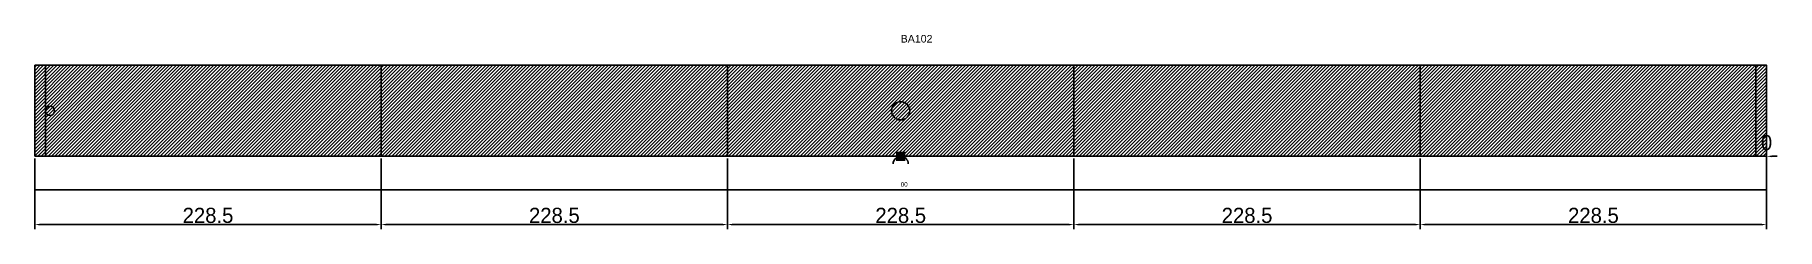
# Model space of a CAD drawing. Header units: metres. Extents: x 12796 to 13945, y 13111 to 13239.
import ezdxf

# ---------------------------------------------------------------- set-up
doc = ezdxf.new("R2010")
doc.units = ezdxf.units.M
for name, color, linetype in [('00 - FELIPE', 2, 'CONTINUOUS'), ('COTA', 241, 'CONTINUOUS'), ('Escoras', 2, 'CONTINUOUS'), ('Forcador', 251, 'CONTINUOUS'), ('Hachura', 251, 'CONTINUOUS'), ('NOMENCLATURA', 7, 'CONTINUOUS'), ('Painéis', 200, 'CONTINUOUS'), ('REAPROVEITAMENTO', 251, 'CONTINUOUS'), ('SARR_2.2x7', 40, 'CONTINUOUS')]:
    doc.layers.add(name, color=color, linetype=linetype)
doc.styles.add('STR_STANDARD', font='arial.ttf')
doc.dimstyles.new('EZ DXF', dxfattribs={"dimtxt": 10, "dimasz": 3.5, "dimexe": 3, "dimexo": 1.5, "dimgap": 1, "dimtad": 1, "dimdec": 1, "dimdsep": 46, "dimcen": 2.5, "dimazin": 3, "dimtfac": 1, "dimtmove": 0, "dimatfit": 3})

msp = doc.modelspace()

# ---------------------------------------------------------------- hatches: boundary and pattern name
at = {"layer": 'REAPROVEITAMENTO'}
h = msp.add_hatch(dxfattribs=at)
h.set_pattern_fill('ANSI31', scale=0.5)
h.paths.add_polyline_path([(12795.5914, 13158.9905), (13938.05427, 13158.9905), (13938.05427, 13218.9905), (12795.5914, 13218.9905)])
h = msp.add_hatch(dxfattribs=at)
h.set_pattern_fill('ANSI31', scale=0.5)
h.paths.add_polyline_path([(12795.5914, 13158.9905), (13938.05427, 13158.9905), (13938.05427, 13218.9905), (12795.5914, 13218.9905)])

# ---------------------------------------------------------------- linework, layer by layer
at = {"layer": '00 - FELIPE'}
msp.add_line((12795.5914, 13136.9905), (13938.05427, 13136.9905), dxfattribs=at)
msp.add_line((12795.5914, 13136.9905), (13938.05427, 13136.9905), dxfattribs=at)
at = {"layer": 'Escoras'}
msp.add_circle((13366.822835, 13188.9905), 6, dxfattribs=at)
msp.add_circle((13366.822835, 13188.9905), 6, dxfattribs=at)
at = {"layer": 'Forcador'}
msp.add_circle((12805.5914, 13188.9905), 3, dxfattribs=at)
msp.add_circle((12805.5914, 13188.9905), 3, dxfattribs=at)
at = {"layer": 'Hachura'}
msp.add_solid([(13363.822835, 13161.9905), (13369.822835, 13161.9905), (13363.822835, 13155.9905), (13369.822835, 13155.9905)], dxfattribs=at)
msp.add_solid([(13363.822835, 13161.9905), (13369.822835, 13161.9905), (13363.822835, 13155.9905), (13369.822835, 13155.9905)], dxfattribs=at)
at = {"layer": 'Painéis'}
for points in [[(12795.5914, 13158.9905), (12795.5914, 13218.9905)], [(12795.5914, 13218.9905), (13938.05427, 13218.9905)], [(12795.5914, 13158.9905), (12795.5914, 13218.9905)], [(12795.5914, 13218.9905), (13938.05427, 13218.9905)], [(13024.0914, 13158.9905), (13024.0914, 13218.9905)], [(13024.0914, 13158.9905), (13024.0914, 13218.9905)], [(13252.5914, 13158.9905), (13252.5914, 13218.9905)], [(13252.5914, 13158.9905), (13252.5914, 13218.9905)], [(13481.0914, 13158.9905), (13481.0914, 13218.9905)], [(13481.0914, 13158.9905), (13481.0914, 13218.9905)], [(13709.5914, 13158.9905), (13709.5914, 13218.9905)], [(13709.5914, 13158.9905), (13709.5914, 13218.9905)], [(13938.05427, 13158.9905), (13938.05427, 13218.9905)], [(13938.05427, 13158.9905), (13938.05427, 13218.9905)], [(12795.5914, 13158.9905), (13938.05427, 13158.9905)], [(12795.5914, 13158.9905), (13938.05427, 13158.9905)]]:
    msp.add_lwpolyline(points, close=True, dxfattribs=at)
msp.add_arc((13366.822835, 13153.9905), 5, 0, 180, dxfattribs=at)
msp.add_arc((13366.822835, 13153.9905), 5, 0, 180, dxfattribs=at)
at = {"layer": 'SARR_2.2x7'}
for p, q in [((12802.5914, 13158.9905), (12802.5914, 13218.9905)), ((12802.5914, 13158.9905), (12802.5914, 13218.9905)), ((13931.05427, 13158.9905), (13931.05427, 13218.9905)), ((13931.05427, 13158.9905), (13931.05427, 13218.9905))]:
    msp.add_line(p, q, dxfattribs=at)

# ---------------------------------------------------------------- texts
at = {"layer": '00 - FELIPE'}
msp.add_text('00', height=3, dxfattribs=at).set_placement((13366.822835, 13138.9905))
msp.add_text('00', height=3, dxfattribs=at).set_placement((13366.822835, 13138.9905))
at = {"layer": 'NOMENCLATURA', "style": 'STR_STANDARD'}
msp.add_text('BA102', height=5, dxfattribs=at).set_placement((13366.822835, 13233.9905))
msp.add_text('BA102', height=5, dxfattribs=at).set_placement((13366.822835, 13233.9905))

# ---------------------------------------------------------------- dimensions: what is measured, and where the dimension line sits
at = {"layer": 'COTA'}
for base, p1, p2 in [((13938.05427, 13158.9905), (13938.05427, 13158.9905), (13938.05427, 13218.9905)), ((13938.05427, 13158.9905), (13938.05427, 13158.9905), (13938.05427, 13218.9905)), ((12795.5914, 13113.9905), (12795.5914, 13158.9905), (13024.0914, 13158.9905)), ((12795.5914, 13113.9905), (12795.5914, 13158.9905), (13024.0914, 13158.9905)), ((13024.0914, 13113.9905), (13024.0914, 13158.9905), (13252.5914, 13158.9905)), ((13024.0914, 13113.9905), (13024.0914, 13158.9905), (13252.5914, 13158.9905)), ((13252.5914, 13113.9905), (13252.5914, 13158.9905), (13481.0914, 13158.9905)), ((13252.5914, 13113.9905), (13252.5914, 13158.9905), (13481.0914, 13158.9905)), ((13481.0914, 13113.9905), (13481.0914, 13158.9905), (13709.5914, 13158.9905)), ((13481.0914, 13113.9905), (13481.0914, 13158.9905), (13709.5914, 13158.9905)), ((13709.5914, 13113.9905), (13709.5914, 13158.9905), (13938.0914, 13158.9905)), ((13709.5914, 13113.9905), (13709.5914, 13158.9905), (13938.0914, 13158.9905))]:
    msp.add_linear_dim(base=base, p1=p1, p2=p2, dimstyle='EZ DXF', dxfattribs=at).render()

doc.saveas('drawing.dxf')
